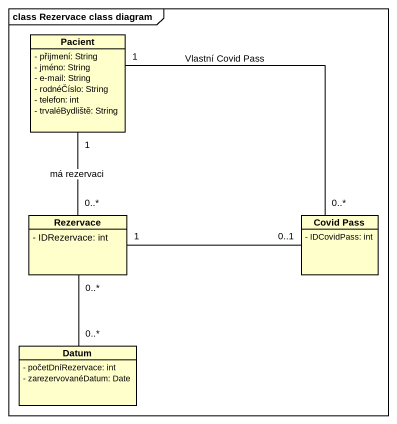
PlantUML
@startuml
mainframe class Rezervace class diagram
hide circle
hide empty members
skinparam classAttributeIconSize 0
class Pacient {
  - přijmení: String
  - jméno: String
  - e-mail: String
  - rodnéČíslo: String
  - telefon: int
  - trvaléBydliště: String
}
class Rezervace {
  - IDRezervace: int
}
class "Covid Pass" as Covid_Pass {
  - IDCovidPass: int
}
class Datum {
  - početDníRezervace: int
  - zarezervovanéDatum: Date
}
Pacient "1" -- "0..*" Rezervace : má rezervaci
Pacient "1" -- "0..*" Covid_Pass : Vlastní Covid Pass
Rezervace "1" -right- "0..1" Covid_Pass
Rezervace "0..*" -- "0..*" Datum
@enduml
